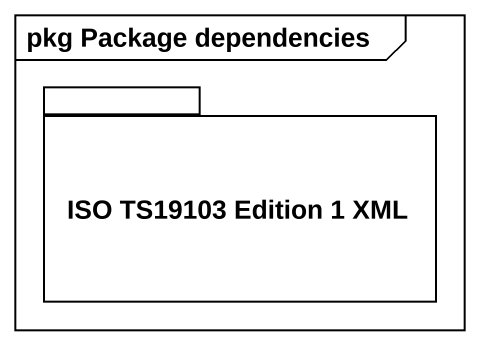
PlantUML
@startuml
mainframe pkg Package dependencies
package "ISO TS19103 Edition 1 XML" as ISO_TS19103_Edition_1_XML {
}
@enduml
